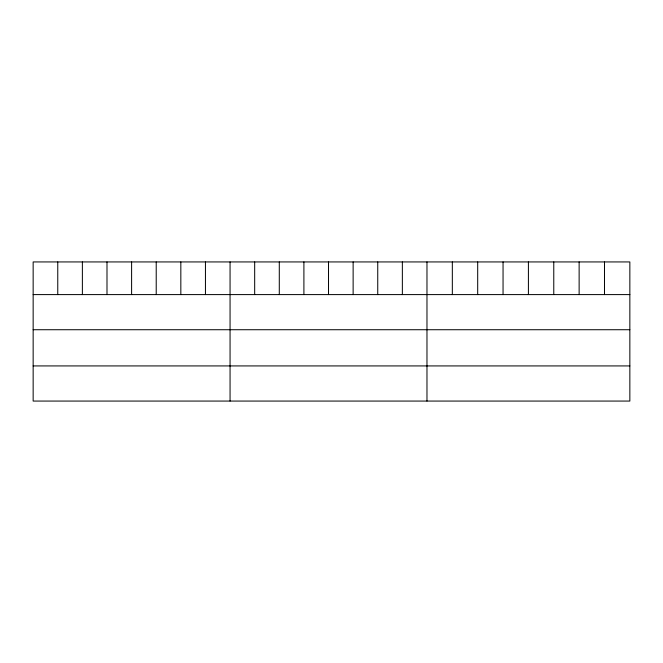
<?xml version="1.0" encoding="UTF-8"?>
<svg xmlns="http://www.w3.org/2000/svg" width="663" height="663" viewBox="0 0 663 663"><rect width="100%" height="100%" fill="white"/><g stroke="black" fill="none" stroke-linecap="round" stroke-linejoin="round"><path stroke-width="0.99" d="M629.85 294.596L629.85 401.065L33.15 401.065L33.15 261.935L629.85 261.935L629.85 294.596L33.15 294.596M33.15 329.726L629.85 329.726M33.15 365.926L629.85 365.926M604.49 261.935L604.49 294.596M579.13 261.935L579.13 294.596M553.771 261.935L553.771 294.596M528.411 261.935L528.411 294.596M503.051 261.935L503.051 294.596M477.691 261.935L477.691 294.596M452.332 261.935L452.332 294.596M426.972 261.935L426.972 401.065M402.358 261.935L402.358 294.596M377.744 261.935L377.744 294.596M353.13 261.935L353.13 294.596M328.516 261.935L328.516 294.596M303.903 261.935L303.903 294.596M279.289 261.935L279.289 294.596M254.675 261.935L254.675 294.596M230.061 261.935L230.061 401.065M205.447 261.935L205.447 294.596M180.833 261.935L180.833 294.596M156.219 261.935L156.219 294.596M131.606 261.935L131.606 294.596M106.992 261.935L106.992 294.596M82.378 261.935L82.378 294.596M57.764 261.935L57.764 294.596"/></g></svg>
